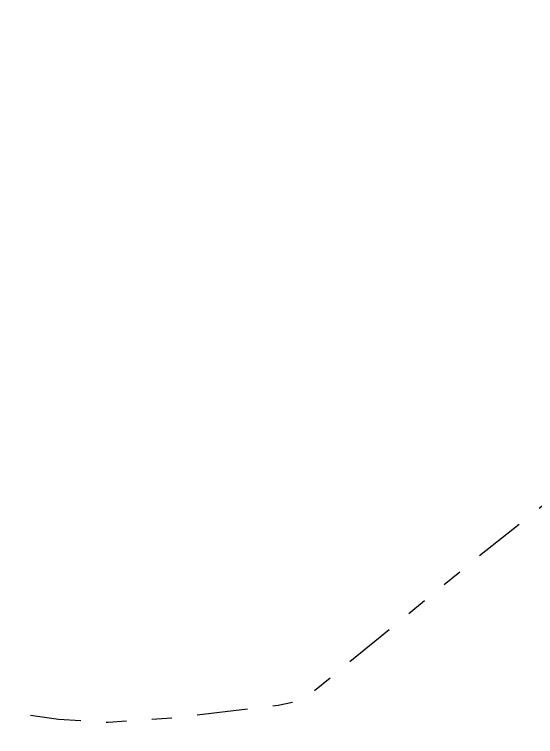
# Model space of a CAD drawing. Header units: feet. Extents: x 2175025 to 2179063, y 467811 to 470338.
# Drawn here: x 2176250.014 to 2176252.582, y 469695.314 to 469698.872 of the extents above; entities that cross this region are included whole.
import ezdxf

# ---------------------------------------------------------------- set-up
doc = ezdxf.new("R2010")
doc.units = ezdxf.units.FT
doc.header["$LTSCALE"] = 0.5
doc.header["$MEASUREMENT"] = 0
doc.linetypes.add('DIVIDE', pattern=[1.25, 0.5, -0.25, 0, -0.25, 0, -0.25])
doc.layers.add('EC', color=35, linetype='DIVIDE')
doc.layers.add('Road Bush Tollway Approximate', color=4, linetype='CONTINUOUS')

msp = doc.modelspace()

# ---------------------------------------------------------------- linework, layer by layer
at = {"layer": 'EC', "color": 43, "elevation": 434, "flags": 128}
msp.add_lwpolyline([(2176246.8258, 469697.5142), (2176246.7368, 469697.6038), (2176246.3343, 469698.2191), (2176245.6487, 469699.2849), (2176245.5882, 469699.4057), (2176245.4334, 469699.8906), (2176245.0525, 469701.1253), (2176245.0637, 469701.3361), (2176245.2138, 469702.4426), (2176245.2744, 469702.6253), (2176245.7143, 469703.6768), (2176245.8922, 469704.0711), (2176246.29, 469704.8926), (2176246.598, 469705.5509), (2176246.8214, 469706.1192), (2176247.1572, 469706.9742), (2176247.19, 469707.3857), (2176247.3026, 469708.2383), (2176247.2916, 469709.4083), (2176247.3621, 469710.3379), (2176247.841, 469712.0737), (2176248.1028, 469712.6997), (2176248.8368, 469714.2282), (2176249.7679, 469715.4175), (2176250.203, 469715.9588), (2176250.6255, 469716.3873), (2176251.7628, 469717.4362), (2176252.9386, 469718.6334), (2176253.3064, 469718.9323), (2176254.9344, 469720.1035), (2176255.0567, 469720.1917), (2176255.0831, 469720.2084), (2176255.1461, 469720.2075), (2176256.8359, 469720.2255), (2176257.3947, 469718.8013), (2176257.5176, 469718.4627), (2176257.679, 469716.4429), (2176257.7763, 469715.0172), (2176257.7793, 469714.0496), (2176257.832, 469712.6799), (2176257.8537, 469711.6513), (2176257.845, 469711.4549), (2176257.8026, 469710.3875), (2176257.7994, 469710.3608), (2176257.642, 469709.3645), (2176257.5991, 469709.1004), (2176257.598, 469709.0946), (2176257.3658, 469707.8045), (2176257.3641, 469707.7961), (2176257.1468, 469706.524), (2176257.143, 469706.5), (2176256.9676, 469705.2863), (2176256.9646, 469705.212), (2176256.882, 469704.1492), (2176256.202, 469702.1066), (2176256.201, 469702.1037), (2176256.1986, 469702.0991), (2176254.3379, 469698.7876), (2176254.3317, 469698.7773), (2176254.3236, 469698.7657), (2176252.7372, 469696.5458), (2176252.3368, 469696.2295), (2176251.4373, 469695.4932), (2176251.3141, 469695.4668), (2176250.8244, 469695.4075), (2176250.4753, 469695.3823), (2176250.2306, 469695.3984), (2176249.7515, 469695.4659), (2176249.4093, 469695.6017), (2176248.0745, 469696.287)], close=True, dxfattribs=at)
at = {"layer": 'Road Bush Tollway Approximate', "color": 7}
for centre, radius, start, end in [((2173710.7992, 468084.0106, -18.3067), 2864.4972, 17.0268845, 36.8372412), ((2174160.3223, 468447.7025, -18.3067), 2417.512, 21.0713706, 34.0169591), ((2173390.2625, 467884.6132, -18.3067), 3206.0714, 18.6660289, 36.2548192)]:
    msp.add_arc(centre, radius, start, end, dxfattribs=at)

doc.saveas('drawing.dxf')
